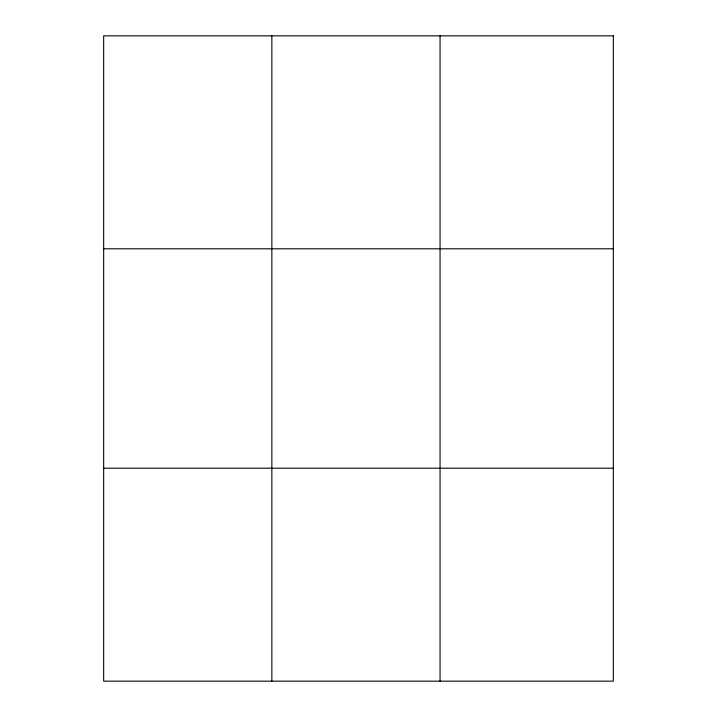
<?xml version="1.0" encoding="UTF-8"?>
<svg xmlns="http://www.w3.org/2000/svg" width="717" height="717" viewBox="0 0 717 717"><rect width="100%" height="100%" fill="white"/><g stroke="black" fill="none" stroke-linecap="round" stroke-linejoin="round"><path stroke-width="1.08" d="M271.851 681.15L271.851 35.85M440.05 681.15L440.05 35.85M103.66 248.799L613.34 248.799M103.66 468.201L613.34 468.201M613.34 35.85L613.34 681.15L103.66 681.15L103.66 35.85L613.34 35.85"/></g></svg>
